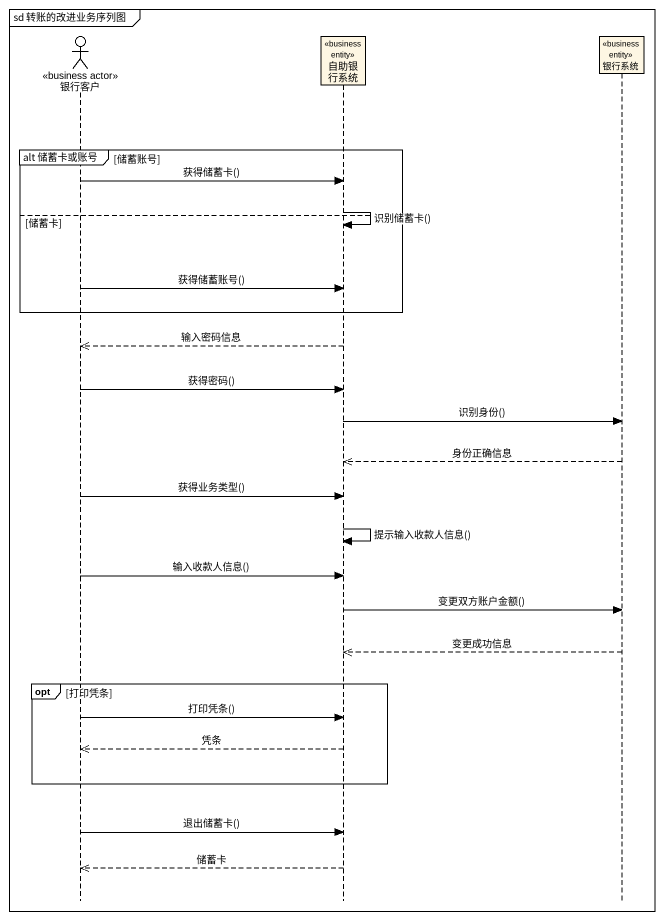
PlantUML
@startuml
mainframe sd 转账的改进业务序列图
hide footbox
actor 银行客户 <<business actor>>
participant 自助银行系统 <<business entity>>
participant 银行系统 <<business entity>>

group alt 储蓄卡或账号 [储蓄账号]
  银行客户 -> 自助银行系统 : 获得储蓄卡()
  自助银行系统 -> 自助银行系统 : 识别储蓄卡()
else 储蓄卡
  银行客户 -> 自助银行系统 : 获得储蓄账号()
end
自助银行系统 -->> 银行客户 : 输入密码信息
银行客户 -> 自助银行系统 : 获得密码()
自助银行系统 -> 银行系统 : 识别身份()
银行系统 -->> 自助银行系统 : 身份正确信息
银行客户 -> 自助银行系统 : 获得业务类型()
自助银行系统 -> 自助银行系统 : 提示输入收款人信息()
银行客户 -> 自助银行系统 : 输入收款人信息()
自助银行系统 -> 银行系统 : 变更双方账户金额()
银行系统 -->> 自助银行系统 : 变更成功信息
opt 打印凭条
  银行客户 -> 自助银行系统 : 打印凭条()
  自助银行系统 -->> 银行客户 : 凭条
end
银行客户 -> 自助银行系统 : 退出储蓄卡()
自助银行系统 -->> 银行客户 : 储蓄卡
@enduml
